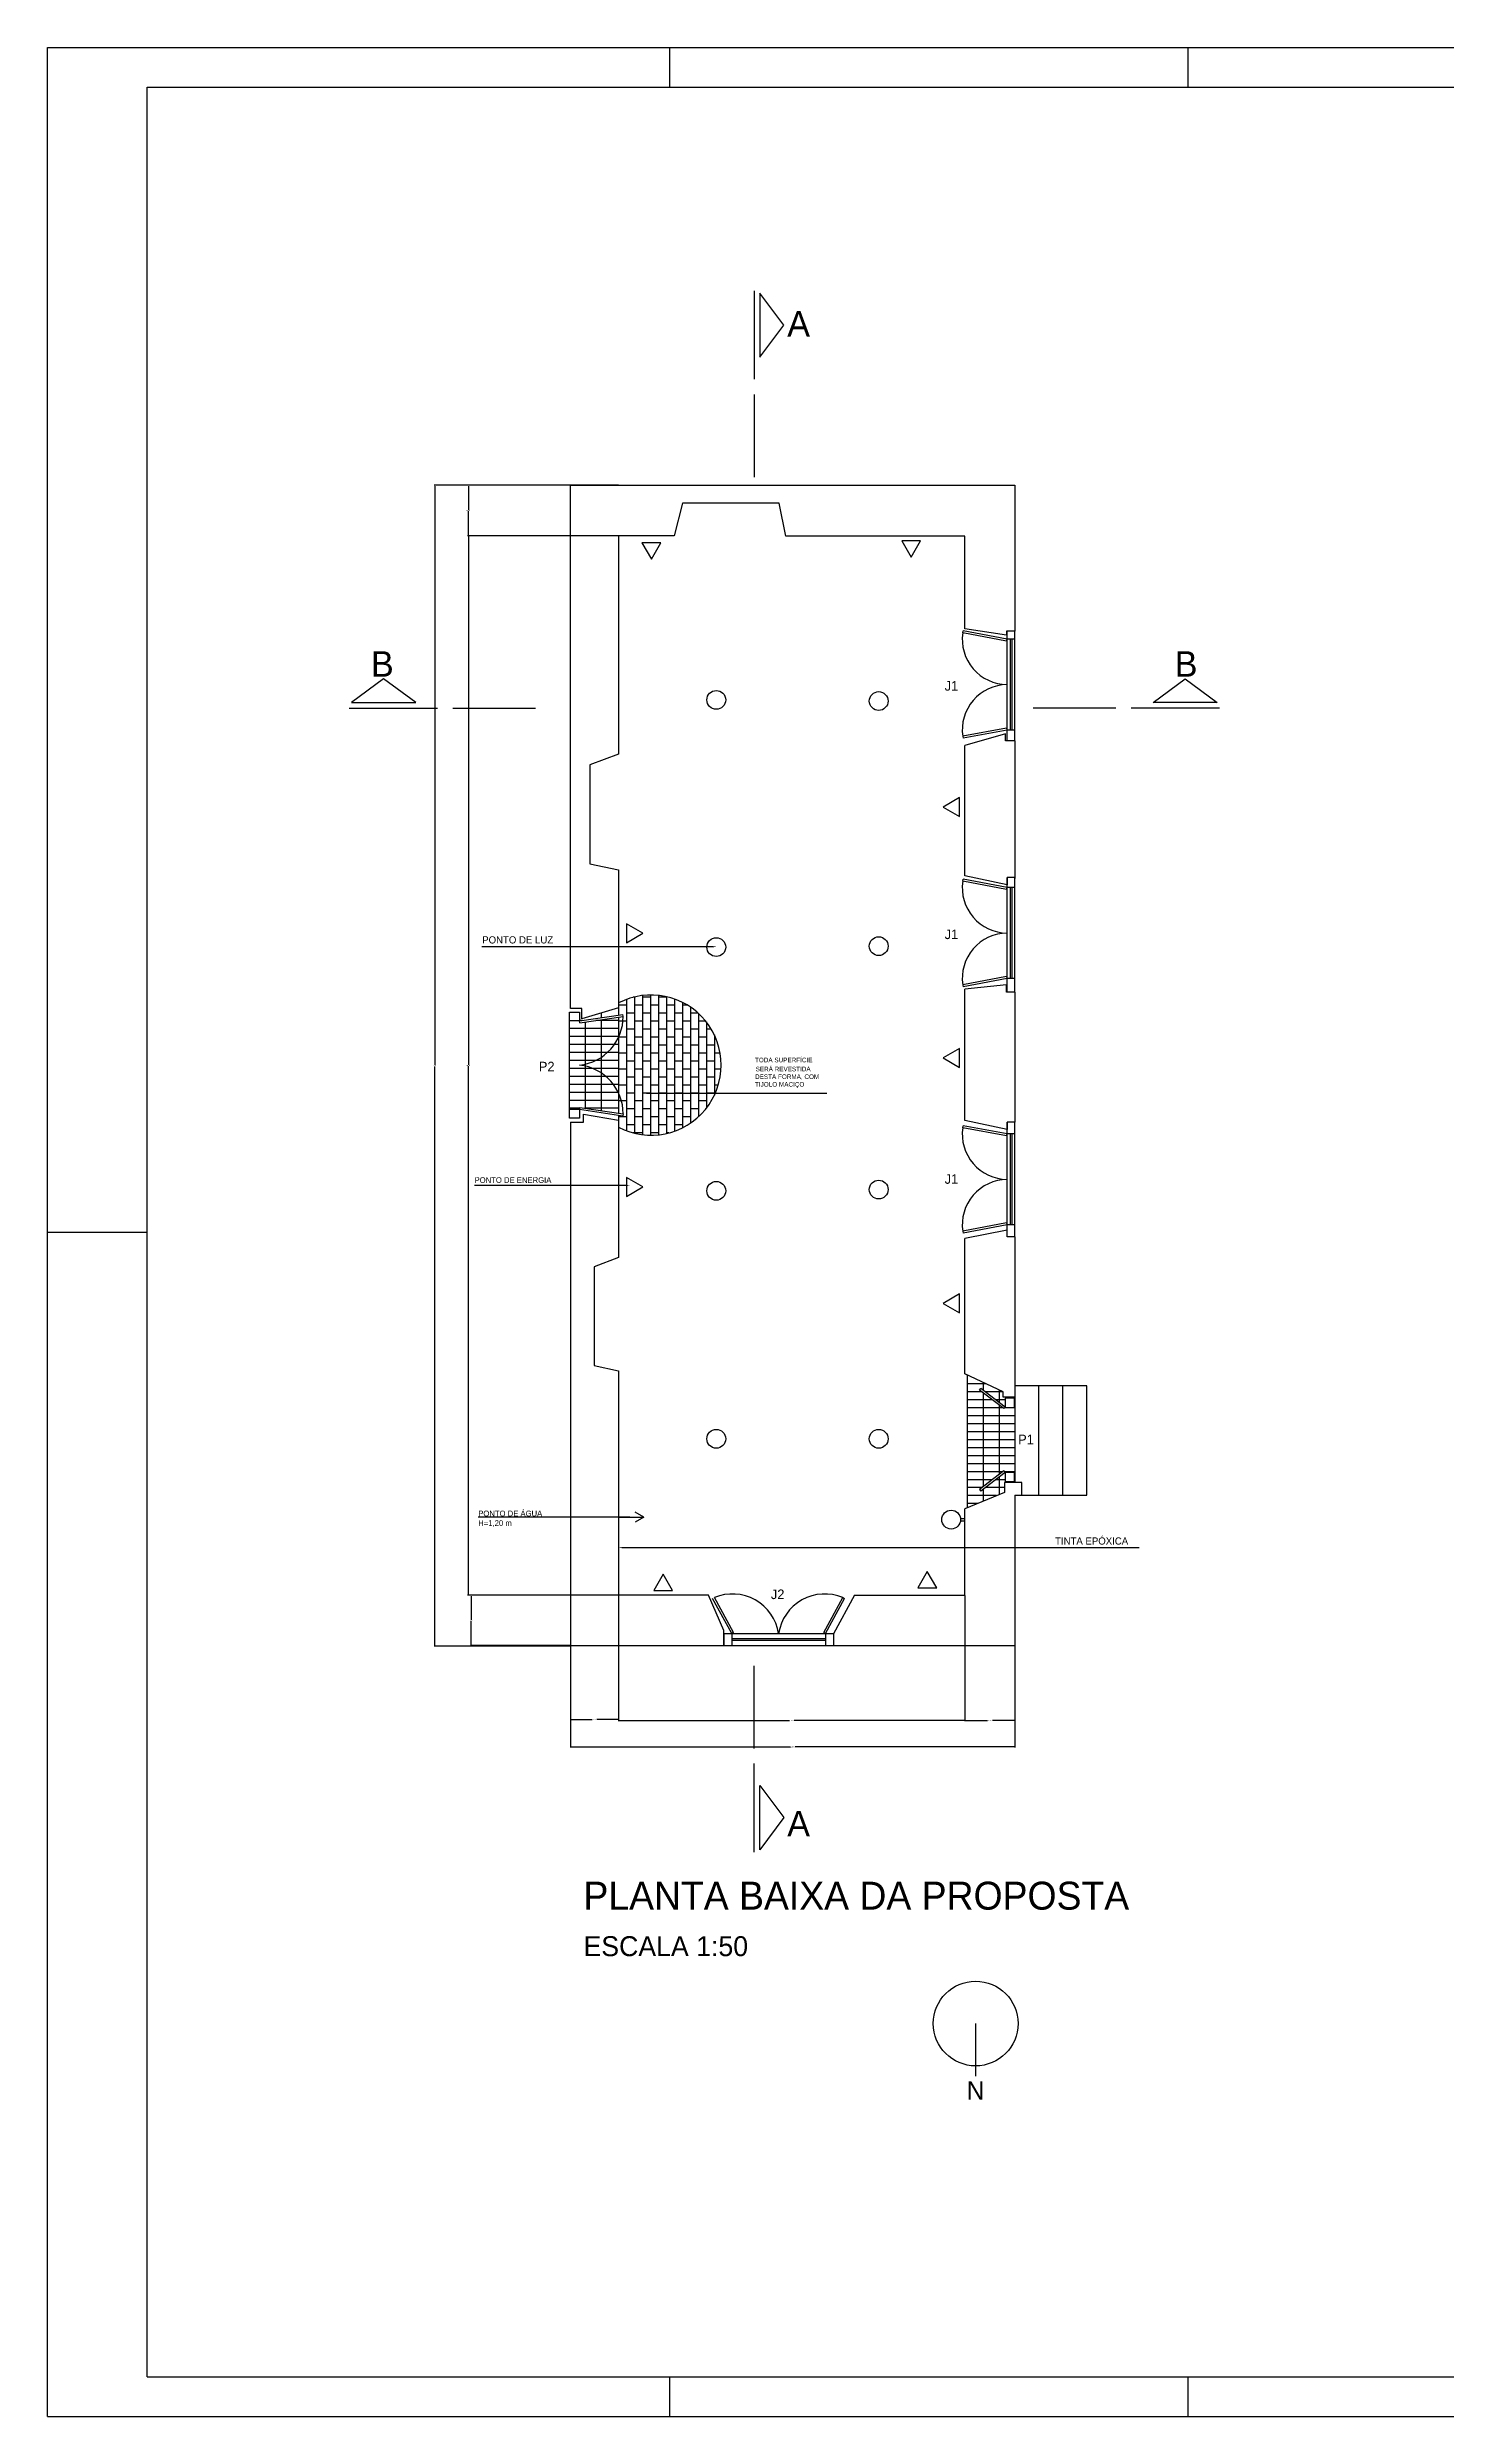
# Model space of a CAD drawing. Extents: x -1289 to 841, y -797 to 594.
# Drawn here: x -644 to -293, y -797 to -203 of the extents above; entities that cross this region are included whole.
import ezdxf

# ---------------------------------------------------------------- set-up
doc = ezdxf.new("R2010")
doc.units = 0
doc.header["$MEASUREMENT"] = 0
doc.layers.get('0').update_dxf_attribs({"linetype": 'CONTINUOUS'})
doc.layers.get('DEFPOINTS').update_dxf_attribs({"linetype": 'CONTINUOUS'})
for name, color, linetype in [('CONTINENTE', 1, 'CONTINUOUS'), ('ESQUADRIAS', 2, 'CONTINUOUS'), ('INSTALAÇÕES', 2, 'CONTINUOUS'), ('MARGEXT', 2, 'CONTINUOUS'), ('MARGINT', 6, 'CONTINUOUS'), ('PAREDE', 1, 'CONTINUOUS'), ('PISO', 1, 'CONTINUOUS'), ('TEXTOS', 3, 'CONTINUOUS')]:
    doc.layers.add(name, color=color, linetype=linetype)

msp = doc.modelspace()

# ---------------------------------------------------------------- linework, layer by layer
at = {"color": 0, "linetype": 'ByBlock'}
for p, q in [((-512.90458, -312.7881), (-547.06159, -312.7881)), ((-546.88159, -312.9681), (-546.88159, -458.11724)), ((-500.86929, -312.7881), (-538.64922, -312.7881)), ((-538.46922, -312.9681), (-538.46922, -318.93025)), ((-538.46922, -325.2524), (-538.46922, -319.29025)), ((-500.86929, -325.4324), (-538.64922, -325.4324)), ((-500.86929, -325.4324), (-538.64922, -325.4324)), ((-538.46922, -325.6124), (-538.46922, -458.0811)), ((-546.88159, -603.62638), (-546.88159, -458.47724)), ((-538.46922, -590.9098), (-538.46922, -458.4411)), ((-500.86929, -591.0898), (-538.64922, -591.0898)), ((-500.86929, -591.0898), (-537.91878, -591.0898)), ((-537.73878, -591.2698), (-537.73878, -597.20559)), ((-500.80679, -591.1523), (-500.80679, -622.37534)), ((-500.80679, -591.2773), (-500.80679, -622.62534)), ((-413.99081, -591.1523), (-413.99081, -622.62534)), ((-413.99081, -591.1523), (-413.99081, -622.62534)), ((-537.73878, -603.50138), (-537.73878, -597.56559)), ((-512.90458, -603.80638), (-547.06159, -603.80638)), ((-512.90458, -603.68138), (-537.91878, -603.68138)), ((-512.84208, -603.74388), (-512.84208, -629.25623)), ((-512.84208, -603.74388), (-512.84208, -622.37534)), ((-401.44208, -603.74388), (-401.44208, -629.25623)), ((-401.44208, -603.74388), (-401.44208, -622.62534)), ((-512.66208, -622.19534), (-507.40944, -622.19534)), ((-500.98679, -622.19534), (-506.23944, -622.19534)), ((-500.62679, -622.44534), (-457.9838, -622.44534)), ((-414.17081, -622.44534), (-456.8138, -622.44534)), ((-413.81081, -622.44534), (-408.31644, -622.44534)), ((-401.62208, -622.44534), (-407.11644, -622.44534)), ((-512.66208, -629.07623), (-457.72708, -629.07623)), ((-401.62208, -629.07623), (-456.55708, -629.07623))]:
    msp.add_line(p, q, dxfattribs=at)
for points in [[(-546.91159, -312.9681), (-546.85159, -312.9681), (-546.88159, -312.7881)], [(-538.49922, -312.9681), (-538.43922, -312.9681), (-538.46922, -312.7881)], [(-538.49922, -325.2524), (-538.43922, -325.2524), (-538.46922, -325.4324)], [(-538.49922, -325.6124), (-538.43922, -325.6124), (-538.46922, -325.4324)], [(-538.49922, -590.9098), (-538.43922, -590.9098), (-538.46922, -591.0898)], [(-537.76878, -591.2698), (-537.70878, -591.2698), (-537.73878, -591.0898)], [(-546.91159, -603.62638), (-546.85159, -603.62638), (-546.88159, -603.80638)], [(-537.76878, -603.50138), (-537.70878, -603.50138), (-537.73878, -603.68138)], [(-512.66208, -622.16534), (-512.66208, -622.22534), (-512.84208, -622.19534)], [(-500.98679, -622.16534), (-500.98679, -622.22534), (-500.80679, -622.19534)], [(-500.62679, -622.41534), (-500.62679, -622.47534), (-500.80679, -622.44534)], [(-414.17081, -622.41534), (-414.17081, -622.47534), (-413.99081, -622.44534)], [(-413.81081, -622.41534), (-413.81081, -622.47534), (-413.99081, -622.44534)], [(-401.62208, -622.41534), (-401.62208, -622.47534), (-401.44208, -622.44534)], [(-512.66208, -629.04623), (-512.66208, -629.10623), (-512.84208, -629.07623)], [(-401.62208, -629.04623), (-401.62208, -629.10623), (-401.44208, -629.07623)]]:
    msp.add_solid(points, dxfattribs=at)
at = {"layer": 'CONTINENTE'}
for p, q in [((-542.364, -368.66635), (-521.63643, -368.66635)), ((-411.3011, -698.45382), (-411.3011, -711.64195))]:
    msp.add_line(p, q, dxfattribs=at)
msp.add_circle((-411.3011, -698.45382), 10.61536, dxfattribs=at)
at = {"layer": 'DEFPOINTS', "color": 0, "linetype": 'ByBlock'}
for p in [(-538.46922, -312.7881), (-512.84208, -312.7881), (-500.80679, -312.7881), (-538.46922, -325.4324), (-500.80679, -325.4324), (-500.80679, -325.4324), (-537.73878, -591.0898), (-500.80679, -591.0898), (-500.80679, -591.0898), (-500.80679, -591.0898), (-500.80679, -591.2148), (-413.99081, -591.0898), (-413.99081, -591.0898), (-546.88159, -603.80638), (-512.84208, -603.68138), (-512.84208, -603.68138), (-512.84208, -603.68138), (-512.84208, -603.80638), (-401.44208, -603.68138), (-401.44208, -603.68138), (-500.80679, -622.19534), (-413.99081, -622.44534), (-401.44208, -622.44534), (-401.44208, -629.07623)]:
    msp.add_point(p, dxfattribs=at)
at = {"layer": 'ESQUADRIAS'}
for p, q in [((-414.53793, -349.77818), (-414.44554, -349.28679)), ((-403.53082, -351.84784), (-414.53793, -349.77818)), ((-403.43843, -351.35645), (-414.44554, -349.28679)), ((-403.43757, -376.8532), (-403.43757, -349.3881)), ((-401.44208, -376.8532), (-401.44208, -349.3881)), ((-403.53082, -351.84784), (-403.43843, -351.35645)), ((-401.44208, -351.35645), (-403.43757, -351.35645)), ((-403.53082, -373.6591), (-414.53793, -375.72877)), ((-403.43843, -374.15049), (-414.44554, -376.22016)), ((-403.53082, -373.6591), (-403.43843, -374.15049)), ((-401.44208, -374.15049), (-403.43843, -374.15049)), ((-414.53793, -375.72877), (-414.44554, -376.22016)), ((-414.53793, -412.06586), (-414.44554, -411.57447)), ((-403.53082, -414.13552), (-414.53793, -412.06586)), ((-403.43843, -413.64413), (-414.44554, -411.57447)), ((-403.53082, -414.13552), (-403.43843, -413.64413)), ((-403.43757, -439.87925), (-403.43757, -411.08521)), ((-401.44208, -413.64413), (-403.43757, -413.64413)), ((-401.44208, -439.87925), (-401.44208, -411.08521)), ((-403.53082, -435.94679), (-414.53793, -438.01645)), ((-414.53793, -438.01645), (-414.44554, -438.50784)), ((-403.43843, -436.43817), (-414.44554, -438.50784)), ((-403.53082, -435.94679), (-403.43843, -436.43817)), ((-401.44208, -436.43817), (-403.43843, -436.43817)), ((-513.12986, -444.84818), (-510.60666, -444.84818)), ((-513.12986, -447.09868), (-513.12986, -444.84818)), ((-510.60666, -444.84818), (-510.60666, -447.09868)), ((-510.60666, -447.09868), (-499.72935, -445.46035)), ((-499.65488, -445.95477), (-499.72935, -445.46035)), ((-513.12986, -469.24353), (-513.12986, -447.09868)), ((-510.60666, -447.09868), (-513.12986, -447.09868)), ((-510.53219, -447.5931), (-510.60666, -447.09868)), ((-510.53219, -447.5931), (-499.65488, -445.95477)), ((-513.12986, -469.24353), (-510.60666, -469.24353)), ((-513.12986, -471.49402), (-513.12986, -469.24353)), ((-510.53219, -468.74911), (-510.60666, -469.24353)), ((-510.60666, -469.24353), (-499.72935, -470.88186)), ((-510.60666, -469.24353), (-510.60666, -471.49402)), ((-510.53219, -468.74911), (-499.65488, -470.38743)), ((-510.60666, -471.49402), (-513.12986, -471.49402)), ((-499.65488, -470.38743), (-499.72935, -470.88186)), ((-414.53793, -473.85102), (-414.44554, -473.35963)), ((-403.53082, -475.92069), (-414.53793, -473.85102)), ((-403.43843, -475.4293), (-414.44554, -473.35963)), ((-403.43757, -501.22334), (-403.43757, -472.4293)), ((-401.44208, -501.22334), (-401.44208, -472.4293)), ((-403.53082, -475.92069), (-403.43843, -475.4293)), ((-401.44208, -475.4293), (-403.43757, -475.4293)), ((-403.53082, -497.73195), (-414.53793, -499.80162)), ((-403.43843, -498.22334), (-414.44554, -500.293)), ((-403.53082, -497.73195), (-403.43843, -498.22334)), ((-401.44208, -498.22334), (-403.43843, -498.22334)), ((-414.53793, -499.80162), (-414.44554, -500.293)), ((-410.30137, -539.62758), (-409.99635, -539.23139)), ((-404.24337, -544.29145), (-410.30137, -539.62758)), ((-403.93836, -543.89526), (-409.99635, -539.23139)), ((-404.24337, -544.29145), (-403.93836, -543.89526)), ((-401.57856, -541.68465), (-403.93836, -541.68465)), ((-403.93836, -541.68465), (-403.93836, -543.9683)), ((-403.93836, -543.9683), (-401.57856, -543.9683)), ((-401.57856, -543.9683), (-401.57856, -541.68465)), ((-404.24337, -559.90029), (-410.30137, -564.56415)), ((-403.93836, -560.29648), (-409.99635, -564.96034)), ((-404.24337, -559.90029), (-403.93836, -560.29648)), ((-401.57856, -560.29648), (-403.93836, -560.29648)), ((-403.93836, -560.29648), (-403.93836, -562.58013)), ((-403.93836, -562.58013), (-401.57856, -562.58013)), ((-401.57856, -562.58013), (-401.57856, -560.29648)), ((-410.30137, -564.56415), (-409.99635, -564.96034)), ((-415.1075, -572.40002), (-413.99081, -572.40002)), ((-415.10498, -571.85216), (-413.99081, -571.85216)), ((-472.44208, -600.68138), (-477.23968, -591.90738)), ((-472.00338, -600.4415), (-476.80098, -591.6675)), ((-449.40184, -600.4415), (-444.60425, -591.6675)), ((-448.96314, -600.68138), (-444.16555, -591.90738)), ((-444.60425, -591.6675), (-444.16555, -591.90738)), ((-474.44208, -600.68138), (-474.44208, -603.68138)), ((-472.00338, -600.4415), (-472.44208, -600.68138)), ((-472.44208, -600.68138), (-472.44208, -603.68138)), ((-449.40184, -600.4415), (-448.96314, -600.68138)), ((-448.96314, -600.68138), (-448.96314, -603.68138)), ((-446.96314, -600.68138), (-446.96314, -603.68138))]:
    msp.add_line(p, q, dxfattribs=at)
at = {"layer": 'ESQUADRIAS', "color": 1}
for p, q in [((-402.63983, -351.35645), (-402.63983, -374.15049)), ((-402.23983, -351.35645), (-402.23983, -374.15049)), ((-402.63983, -413.64413), (-402.63983, -436.43817)), ((-402.23983, -413.64413), (-402.23983, -436.43817)), ((-402.63983, -475.4293), (-402.63983, -498.22334)), ((-402.23983, -475.4293), (-402.23983, -498.22334)), ((-448.96314, -601.98138), (-472.44208, -601.98138)), ((-448.96314, -602.38138), (-472.44208, -602.38138))]:
    msp.add_line(p, q, dxfattribs=at)
at = {"layer": 'ESQUADRIAS', "color": 2}
for p, q in [((-474.44208, -600.68138), (-446.96314, -600.68138)), ((-474.44208, -603.68138), (-446.96314, -603.68138))]:
    msp.add_line(p, q, dxfattribs=at)
at = {"layer": 'ESQUADRIAS', "color": 1}
for centre, radius, start, end in [((-403.29581, -351.39637), 11.35799, 171.80908631, 269.28485076), ((-403.29581, -374.11058), 11.35799, 90.71514924, 188.19091369), ((-403.29581, -413.68405), 11.35799, 171.80908631, 269.28485076), ((-403.29581, -436.39826), 11.35799, 90.71514924, 188.19091369), ((-511.9065, -445.98858), 12.25167, 276.09026836, 0.15811517), ((-511.9065, -470.35362), 12.25167, 359.84188483, 83.90973164), ((-403.29581, -475.46921), 11.35799, 171.80908631, 269.28485076), ((-403.29581, -498.18342), 11.35799, 90.71514924, 188.19091369), ((-472.25867, -602.43756), 11.68874, 8.64115115, 112.86773889), ((-449.14655, -602.43756), 11.68874, 67.13226111, 171.35884885)]:
    msp.add_arc(centre, radius, start, end, dxfattribs=at)
at = {"layer": 'ESQUADRIAS'}
msp.add_arc((-492.66461, -458.15585), 17.57595, 242.40251366, 117.59748634, dxfattribs=at)
at = {"layer": 'INSTALAÇÕES'}
for p, q in [((-425.10921, -326.67843), (-429.84975, -326.67843)), ((-429.84975, -326.67843), (-427.47948, -330.78386)), ((-427.47948, -330.78386), (-425.10921, -326.67843)), ((-490.20516, -327.19046), (-494.94571, -327.19046)), ((-494.94571, -327.19046), (-492.57543, -331.29589)), ((-492.57543, -331.29589), (-490.20516, -327.19046)), ((-415.32321, -391.09576), (-419.42864, -393.46603)), ((-415.32321, -395.83631), (-415.32321, -391.09576)), ((-419.42864, -393.46603), (-415.32321, -395.83631)), ((-494.73593, -425.10346), (-498.84137, -422.73319)), ((-498.84137, -422.73319), (-498.84137, -427.47374)), ((-498.84137, -427.47374), (-494.73593, -425.10346)), ((-415.32321, -453.9993), (-419.42864, -456.36958)), ((-419.42864, -456.36958), (-415.32321, -458.73985)), ((-415.32321, -458.73985), (-415.32321, -453.9993)), ((-494.73593, -488.68986), (-498.84137, -486.31958)), ((-498.84137, -486.31958), (-498.84137, -491.06013)), ((-498.84137, -491.06013), (-494.73593, -488.68986)), ((-415.32321, -515.53162), (-419.42864, -517.90189)), ((-415.32321, -520.27217), (-415.32321, -515.53162)), ((-419.42864, -517.90189), (-415.32321, -520.27217)), ((-494.45223, -571.49107), (-496.63405, -570.23103)), ((-500.80679, -571.49107), (-494.45223, -571.49107)), ((-494.45223, -571.49107), (-496.63405, -572.7511)), ((-489.6294, -585.78938), (-491.99968, -589.89481)), ((-487.25913, -589.89481), (-489.6294, -585.78938)), ((-423.43417, -585.1269), (-425.80445, -589.23233)), ((-421.0639, -589.23233), (-423.43417, -585.1269)), ((-491.99968, -589.89481), (-487.25913, -589.89481)), ((-425.80445, -589.23233), (-421.0639, -589.23233))]:
    msp.add_line(p, q, dxfattribs=at)
for centre in [(-476.32047, -366.59995), (-435.61349, -366.8744), (-476.32047, -428.56619), (-435.61349, -428.33114), (-435.61349, -489.36442), (-476.32047, -489.67252), (-476.32047, -551.84545), (-435.61349, -551.84545), (-417.44738, -572.11531)]:
    msp.add_circle(centre, 2.35714, dxfattribs=at)
at = {"layer": 'MARGEXT'}
for p, q in [((-644, -203), (197, -203)), ((-644, -797), (-644, -203)), ((-488, -213), (-488, -203)), ((-358, -213), (-358, -203)), ((-644, -500), (-619, -500)), ((-488, -797), (-488, -787)), ((-358, -797), (-358, -787)), ((-644, -797), (197, -797))]:
    msp.add_line(p, q, dxfattribs=at)
at = {"layer": 'MARGINT'}
for p, q in [((-619, -213), (187, -213)), ((-619, -787), (-619, -213)), ((-619, -787), (187, -787))]:
    msp.add_line(p, q, dxfattribs=at)
at = {"layer": 'PAREDE', "color": 7}
for p, q in [((-512.84208, -312.7881), (-401.44208, -312.7881)), ((-512.84208, -444.00584), (-512.84208, -312.7881)), ((-401.44208, -312.7881), (-401.44208, -349.3881)), ((-484.82565, -317.29474), (-486.91071, -325.4324)), ((-460.52565, -317.29474), (-484.82565, -317.29474)), ((-458.89897, -325.53855), (-460.52565, -317.29474)), ((-486.91071, -325.4324), (-500.80679, -325.4324)), ((-500.80679, -325.4324), (-500.80679, -380.19711)), ((-413.99081, -325.53855), (-458.89897, -325.53855)), ((-413.99081, -348.73855), (-413.99081, -325.53855)), ((-403.57566, -350.35698), (-413.99081, -348.73855)), ((-403.57566, -349.3881), (-403.57566, -350.35698)), ((-401.44208, -349.3881), (-403.43757, -349.3881)), ((-403.84051, -375.13287), (-413.99081, -378.0442)), ((-413.99081, -410.68821), (-413.99081, -378.0442)), ((-403.84051, -376.8532), (-403.84051, -375.13287)), ((-401.44208, -376.8532), (-403.84051, -376.8532)), ((-401.44208, -376.8532), (-401.44208, -411.40162)), ((-500.80679, -380.19711), (-507.98167, -382.85411)), ((-507.98167, -382.85411), (-507.98167, -407.65411)), ((-507.98167, -407.65411), (-500.80679, -409.21142)), ((-500.80679, -409.21142), (-500.80679, -443.81142)), ((-403.43757, -412.93788), (-413.99081, -410.68821)), ((-401.44208, -411.08521), (-403.43757, -411.08521)), ((-403.43757, -411.08521), (-403.43757, -412.93788)), ((-403.57195, -438.02659), (-413.99081, -439.08525)), ((-413.99081, -472.0323), (-413.99081, -439.08525)), ((-510.06471, -444.00584), (-512.84208, -444.00584)), ((-500.80679, -443.81142), (-510.06471, -446.54909)), ((-510.06471, -446.54909), (-510.06471, -444.00584)), ((-401.44208, -439.87925), (-403.57195, -439.87925)), ((-401.44208, -439.87925), (-403.43843, -439.87925)), ((-401.44208, -439.87925), (-401.44208, -472.4293)), ((-512.84208, -472.43923), (-512.84208, -603.68138)), ((-500.80679, -471.95268), (-500.80679, -506.35268)), ((-403.43757, -474.28196), (-413.99081, -472.0323)), ((-401.44208, -472.4293), (-403.43757, -472.4293)), ((-403.43843, -499.50301), (-413.99081, -501.62034)), ((-413.99081, -535.59753), (-413.99081, -501.62034)), ((-401.44208, -501.22334), (-403.43843, -501.22334)), ((-401.44208, -501.22334), (-401.44208, -541.42019)), ((-500.80679, -506.35268), (-506.97271, -508.69499)), ((-506.97271, -508.69499), (-506.97271, -533.49499)), ((-506.97271, -533.49499), (-500.80679, -534.83845)), ((-500.80679, -534.83845), (-500.80679, -591.0898)), ((-404.36978, -540.09686), (-413.99081, -535.59753)), ((-404.36978, -541.42019), (-404.36978, -540.09686)), ((-401.44208, -541.42019), (-404.36978, -541.42019)), ((-401.44208, -542.09587), (-401.57856, -542.09587)), ((-399.73176, -562.77155), (-404.10334, -562.77155)), ((-404.10334, -562.77155), (-404.10334, -565.28588)), ((-399.73176, -565.94754), (-399.73176, -562.77155)), ((-404.10334, -565.28588), (-413.99081, -569.3882)), ((-413.99081, -591.0898), (-413.99081, -569.3882)), ((-401.44208, -565.94754), (-401.44208, -603.68138)), ((-401.44208, -565.94754), (-399.73176, -565.94754)), ((-478.26728, -591.0898), (-500.80679, -591.0898)), ((-474.44208, -599.8797), (-478.26728, -591.0898)), ((-441.63932, -591.0898), (-446.96314, -600.74061)), ((-441.63932, -591.0898), (-413.99081, -591.0898)), ((-474.44208, -603.68138), (-474.44208, -599.8797)), ((-512.84208, -603.68138), (-474.44208, -603.68138)), ((-446.96314, -603.68138), (-401.44208, -603.68138))]:
    msp.add_line(p, q, dxfattribs=at)
at = {"layer": 'PAREDE', "color": 1}
for p, q in [((-401.44208, -349.3881), (-403.57566, -349.3881)), ((-512.84208, -472.43923), (-509.57116, -472.43923)), ((-509.57116, -472.43923), (-509.57116, -470.49302)), ((-509.57116, -470.49302), (-500.80679, -471.95268)), ((-500.80679, -471.95268), (-500.80679, -471.95268)), ((-446.96314, -600.74061), (-446.96314, -603.68138))]:
    msp.add_line(p, q, dxfattribs=at)
at = {"layer": 'PAREDE'}
for p, q in [((-403.57195, -439.87925), (-403.57195, -438.02659)), ((-403.43843, -439.87925), (-403.43843, -438.15892)), ((-403.43757, -472.4293), (-403.43757, -474.28196)), ((-403.43843, -501.22334), (-403.43843, -499.50301))]:
    msp.add_line(p, q, dxfattribs=at)
at = {"layer": 'PISO'}
for p, q in [((-505.12986, -446.27377), (-505.12986, -445.0898)), ((-498.80679, -443.15479), (-500.80679, -443.15479)), ((-500.80679, -443.81142), (-500.80679, -445.62263)), ((-498.80679, -441.68807), (-498.80679, -474.62362)), ((-496.80679, -445.15479), (-498.80679, -445.15479)), ((-496.80679, -441.15479), (-497.12308, -441.15479)), ((-496.80679, -441.07497), (-496.80679, -475.23673)), ((-494.80679, -443.15479), (-496.80679, -443.15479)), ((-494.80679, -440.71093), (-494.80679, -475.60077)), ((-492.80679, -441.15479), (-494.80679, -441.15479)), ((-492.80679, -445.15479), (-494.80679, -445.15479)), ((-492.80679, -440.58047), (-492.80679, -475.73123)), ((-490.80679, -443.15479), (-492.80679, -443.15479)), ((-490.80679, -440.67836), (-490.80679, -475.63334)), ((-488.80679, -441.15479), (-490.80679, -441.15479)), ((-488.80679, -445.15479), (-490.80679, -445.15479)), ((-488.80679, -441.0085), (-488.80679, -475.30319)), ((-486.80679, -443.15479), (-488.80679, -443.15479)), ((-486.80679, -441.58478), (-486.80679, -474.72691)), ((-484.80679, -445.15479), (-486.80679, -445.15479)), ((-484.80679, -442.43424), (-484.80679, -473.87745)), ((-483.50588, -443.15479), (-484.80679, -443.15479)), ((-482.80679, -443.60464), (-482.80679, -472.70705)), ((-480.83724, -445.15479), (-482.80679, -445.15479)), ((-480.80679, -445.18255), (-480.80679, -471.12914)), ((-500.80679, -448.9929), (-513.12986, -448.9929)), ((-500.80679, -450.9929), (-513.12986, -450.9929)), ((-509.90436, -446.9929), (-510.60666, -446.9929)), ((-509.12986, -468.96032), (-509.12986, -447.38188)), ((-500.80679, -446.9929), (-506.54728, -446.9929)), ((-505.12986, -469.5628), (-505.12986, -446.77941)), ((-500.80679, -446.12827), (-500.80679, -470.21393)), ((-498.80679, -447.15479), (-500.80679, -447.15479)), ((-498.80679, -451.15479), (-500.80679, -451.15479)), ((-496.80679, -449.15479), (-498.80679, -449.15479)), ((-494.80679, -447.15479), (-496.80679, -447.15479)), ((-494.80679, -451.15479), (-496.80679, -451.15479)), ((-492.80679, -449.15479), (-494.80679, -449.15479)), ((-490.80679, -447.15479), (-492.80679, -447.15479)), ((-490.80679, -451.15479), (-492.80679, -451.15479)), ((-488.80679, -449.15479), (-490.80679, -449.15479)), ((-486.80679, -447.15479), (-488.80679, -447.15479)), ((-486.80679, -451.15479), (-488.80679, -451.15479)), ((-484.80679, -449.15479), (-486.80679, -449.15479)), ((-482.80679, -447.15479), (-484.80679, -447.15479)), ((-482.80679, -451.15479), (-484.80679, -451.15479)), ((-480.80679, -449.15479), (-482.80679, -449.15479)), ((-478.95728, -447.15479), (-480.80679, -447.15479)), ((-478.80679, -451.15479), (-480.80679, -451.15479)), ((-478.80679, -447.34497), (-478.80679, -468.96673)), ((-477.56841, -449.15479), (-478.80679, -449.15479)), ((-476.80679, -450.57668), (-476.80679, -465.73502)), ((-476.54321, -451.15479), (-476.80679, -451.15479)), ((-500.80679, -452.9929), (-513.12986, -452.9929)), ((-500.80679, -454.9929), (-513.12986, -454.9929)), ((-500.80679, -456.9929), (-513.12986, -456.9929)), ((-498.80679, -455.15479), (-500.80679, -455.15479)), ((-496.80679, -453.15479), (-498.80679, -453.15479)), ((-496.80679, -457.15479), (-498.80679, -457.15479)), ((-494.80679, -455.15479), (-496.80679, -455.15479)), ((-492.80679, -453.15479), (-494.80679, -453.15479)), ((-492.80679, -457.15479), (-494.80679, -457.15479)), ((-490.80679, -455.15479), (-492.80679, -455.15479)), ((-488.80679, -453.15479), (-490.80679, -453.15479)), ((-488.80679, -457.15479), (-490.80679, -457.15479)), ((-486.80679, -455.15479), (-488.80679, -455.15479)), ((-484.80679, -453.15479), (-486.80679, -453.15479)), ((-484.80679, -457.15479), (-486.80679, -457.15479)), ((-482.80679, -455.15479), (-484.80679, -455.15479)), ((-480.80679, -453.15479), (-482.80679, -453.15479)), ((-480.80679, -457.15479), (-482.80679, -457.15479)), ((-478.80679, -455.15479), (-480.80679, -455.15479)), ((-476.80679, -453.15479), (-478.80679, -453.15479)), ((-476.80679, -457.15479), (-478.80679, -457.15479)), ((-475.34676, -455.15479), (-476.80679, -455.15479)), ((-500.80679, -458.9929), (-513.12986, -458.9929)), ((-500.80679, -460.9929), (-513.12986, -460.9929)), ((-500.80679, -462.9929), (-513.12986, -462.9929)), ((-498.80679, -459.15479), (-500.80679, -459.15479)), ((-498.80679, -463.15479), (-500.80679, -463.15479)), ((-496.80679, -461.15479), (-498.80679, -461.15479)), ((-494.80679, -459.15479), (-496.80679, -459.15479)), ((-494.80679, -463.15479), (-496.80679, -463.15479)), ((-492.80679, -461.15479), (-494.80679, -461.15479)), ((-490.80679, -459.15479), (-492.80679, -459.15479)), ((-490.80679, -463.15479), (-492.80679, -463.15479)), ((-488.80679, -461.15479), (-490.80679, -461.15479)), ((-486.80679, -459.15479), (-488.80679, -459.15479)), ((-486.80679, -463.15479), (-488.80679, -463.15479)), ((-484.80679, -461.15479), (-486.80679, -461.15479)), ((-482.80679, -459.15479), (-484.80679, -459.15479)), ((-482.80679, -463.15479), (-484.80679, -463.15479)), ((-480.80679, -461.15479), (-482.80679, -461.15479)), ((-478.80679, -459.15479), (-480.80679, -459.15479)), ((-478.80679, -463.15479), (-480.80679, -463.15479)), ((-476.80679, -461.15479), (-478.80679, -461.15479)), ((-475.11706, -459.15479), (-476.80679, -459.15479)), ((-475.81454, -463.15479), (-476.80679, -463.15479)), ((-500.80679, -464.9929), (-513.12986, -464.9929)), ((-500.80679, -466.9929), (-513.12986, -466.9929)), ((-510.56891, -468.9929), (-513.12986, -468.9929)), ((-500.80679, -468.9929), (-508.91361, -468.9929)), ((-498.80679, -467.15479), (-500.80679, -467.15479)), ((-496.80679, -465.15479), (-498.80679, -465.15479)), ((-496.80679, -469.15479), (-498.80679, -469.15479)), ((-494.80679, -467.15479), (-496.80679, -467.15479)), ((-492.80679, -465.15479), (-494.80679, -465.15479)), ((-492.80679, -469.15479), (-494.80679, -469.15479)), ((-490.80679, -467.15479), (-492.80679, -467.15479)), ((-488.80679, -465.15479), (-490.80679, -465.15479)), ((-488.80679, -469.15479), (-490.80679, -469.15479)), ((-486.80679, -467.15479), (-488.80679, -467.15479)), ((-484.80679, -465.15479), (-486.80679, -465.15479)), ((-484.80679, -469.15479), (-486.80679, -469.15479)), ((-482.80679, -467.15479), (-484.80679, -467.15479)), ((-480.80679, -465.15479), (-482.80679, -465.15479)), ((-480.80679, -469.15479), (-482.80679, -469.15479)), ((-478.80679, -467.15479), (-480.80679, -467.15479)), ((-476.54229, -465.15479), (-478.80679, -465.15479)), ((-500.80679, -470.71957), (-500.80679, -471.95268)), ((-498.80679, -471.15479), (-500.80679, -471.15479)), ((-496.80679, -473.15479), (-498.80679, -473.15479)), ((-494.80679, -475.15479), (-497.13117, -475.15479)), ((-494.80679, -471.15479), (-496.80679, -471.15479)), ((-492.80679, -473.15479), (-494.80679, -473.15479)), ((-490.80679, -471.15479), (-492.80679, -471.15479)), ((-490.80679, -475.15479), (-492.80679, -475.15479)), ((-488.80679, -473.15479), (-490.80679, -473.15479)), ((-486.80679, -471.15479), (-488.80679, -471.15479)), ((-488.19804, -475.15479), (-488.80679, -475.15479)), ((-484.80679, -473.15479), (-486.80679, -473.15479)), ((-482.80679, -471.15479), (-484.80679, -471.15479)), ((-408.64855, -538.09587), (-413.44208, -538.09587)), ((-409.6931, -540.09587), (-413.44208, -540.09587)), ((-404.37189, -540.09587), (-408.87347, -540.09587)), ((-407.09526, -542.09587), (-413.44208, -542.09587)), ((-404.49741, -544.09587), (-413.44208, -544.09587)), ((-401.44208, -546.09587), (-413.44208, -546.09587)), ((-401.44208, -544.09587), (-404.0928, -544.09587)), ((-401.44208, -548.09587), (-413.44208, -548.09587)), ((-401.44208, -550.09587), (-413.44208, -550.09587)), ((-401.44208, -552.09587), (-413.44208, -552.09587)), ((-401.44208, -554.09587), (-413.44208, -554.09587)), ((-401.44208, -556.09587), (-413.44208, -556.09587)), ((-401.44208, -558.09587), (-413.44208, -558.09587)), ((-404.49741, -560.09587), (-413.44208, -560.09587)), ((-407.09526, -562.09587), (-413.44208, -562.09587)), ((-409.6931, -564.09587), (-413.44208, -564.09587)), ((-404.10334, -564.09587), (-408.87347, -564.09587)), ((-403.93836, -562.09587), (-406.27562, -562.09587)), ((-401.44208, -560.09587), (-404.0928, -560.09587)), ((-401.44208, -562.09587), (-401.57856, -562.09587)), ((-406.05559, -566.09587), (-413.44208, -566.09587)), ((-410.87602, -568.09587), (-413.44208, -568.09587))]:
    msp.add_line(p, q, dxfattribs=at)
at = {"layer": 'PISO', "color": 1}
for p, q in [((-413.44208, -535.85415), (-413.44208, -569.16053)), ((-409.44208, -537.72477), (-409.44208, -539.65811)), ((-409.44208, -540.28912), (-409.44208, -563.90262)), ((-405.44208, -539.59539), (-405.44208, -542.73759)), ((-403.93836, -542.09587), (-406.27562, -542.09587)), ((-405.44208, -543.3686), (-405.44208, -560.82314)), ((-405.44208, -561.45415), (-405.44208, -565.84132)), ((-409.44208, -564.53363), (-409.44208, -567.50093))]:
    msp.add_line(p, q, dxfattribs=at)
at = {"layer": 'PISO', "color": 2}
for p, q in [((-383.46618, -538.57496), (-401.44208, -538.57496)), ((-395.46618, -565.94754), (-395.46618, -538.57496)), ((-389.46618, -565.94754), (-389.46618, -538.57496)), ((-383.46618, -565.94754), (-383.46618, -538.57496)), ((-401.44208, -541.42019), (-401.44208, -562.77155)), ((-399.73176, -565.94754), (-383.46618, -565.94754))]:
    msp.add_line(p, q, dxfattribs=at)
at = {"layer": 'TEXTOS'}
for p, q in [((-466.78385, -264.01271), (-466.78385, -286.1899)), ((-459.40741, -272.65352), (-465.38725, -264.60254)), ((-465.38725, -264.60254), (-465.38725, -280.7045)), ((-465.38725, -280.7045), (-459.40741, -272.65352)), ((-466.78385, -289.997), (-466.78385, -310.72457)), ((-559.70748, -361.28991), (-567.75846, -367.26975)), ((-551.6565, -367.26975), (-559.70748, -361.28991)), ((-366.84117, -367.26975), (-358.79018, -361.28991)), ((-358.79018, -361.28991), (-350.7392, -367.26975)), ((-567.75846, -367.26975), (-551.6565, -367.26975)), ((-350.7392, -367.26975), (-366.84117, -367.26975)), ((-568.34829, -368.66635), (-546.1711, -368.66635)), ((-376.13366, -368.66635), (-396.86124, -368.66635)), ((-350.14937, -368.66635), (-372.32656, -368.66635)), ((-466.78385, -629.48716), (-466.78385, -608.75958)), ((-466.78385, -655.47145), (-466.78385, -633.29426)), ((-465.38725, -654.88161), (-465.38725, -638.77965)), ((-465.38725, -638.77965), (-459.40741, -646.83063)), ((-459.40741, -646.83063), (-465.38725, -654.88161))]:
    msp.add_line(p, q, dxfattribs=at)
for points in [[(-477.23043, -428.47556), (-535.09717, -428.47556)], [(-493.80679, -465.15479), (-448.61227, -465.15479)], [(-498.94572, -488.32581), (-536.91002, -488.32581)], [(-498.02506, -571.49107), (-535.98936, -571.49107)], [(-499.80679, -579.14172), (-370.35022, -579.14172)]]:
    msp.add_lwpolyline(points, dxfattribs=at)
for points in [[(-477.23043, -428.30889), (-476.23043, -428.47556), (-477.23043, -428.64222)], [(-493.80679, -465.32145), (-494.80679, -465.15479), (-493.80679, -464.98812)], [(-498.94572, -488.15915), (-497.94572, -488.32581), (-498.94572, -488.49248)], [(-498.02506, -571.3244), (-497.02506, -571.49107), (-498.02506, -571.65774)], [(-499.80679, -579.30839), (-500.80679, -579.14172), (-499.80679, -578.97506)]]:
    msp.add_solid(points, dxfattribs=at)

# ---------------------------------------------------------------- texts
for s, height, p in [('A', 6.4, (-458.5363, -275.52498)), ('B', 6.4, (-562.89051, -360.78139)), ('B', 6.4, (-361.40598, -360.78139)), ('J1', 2.4, (-419.07239, -364.27515)), ('PONTO DE LUZ', 1.8, (-535.00039, -427.65845)), ('J1', 2.4, (-419.07239, -426.56283)), ('P2', 2.4, (-520.79941, -459.7246)), ('TODA SUPERFÍCIE', 1.152, (-466.6185, -457.45377)), ('TIJOLO MACIÇO', 1.152, (-466.6185, -463.5543)), ('DESTA FORMA, COM', 1.152, (-466.59607, -461.6343)), ('SERÁ REVESTIDA', 1.152, (-466.46069, -459.7143)), ('PONTO DE ENERGIA', 1.44, (-536.92033, -487.70222)), ('J1', 2.4, (-419.07239, -487.90692)), ('P1', 2.4, (-400.64697, -553.21905)), ('PONTO DE ÁGUA', 1.44, (-535.99968, -571.29314)), ('H=1,20 m', 1.44, (-536.00071, -573.69314)), ('TINTA EPÓXICA', 1.8, (-391.39518, -578.37122)), ('J2', 2.4, (-462.63008, -592.03453)), ('A', 6.4, (-458.5363, -651.54113)), ('PLANTA BAIXA DA PROPOSTA', 7, (-509.62621, -669.88918)), ('ESCALA 1:50', 5, (-509.60602, -681.55584)), ('N', 4.6, (-413.56905, -717.50974))]:
    msp.add_text(s, height=height).set_placement(p)
at = {"color": 0, "linetype": 'ByBlock', "char_height": 0.18, "attachment_point": 5}
for s, insert in [('\\A1;12.6443', (-538.46922, -319.11025)), ('\\A1;291.0183', (-546.88159, -458.29724)), ('\\A1;265.6574', (-538.46922, -458.2611)), ('\\A1;12.5916', (-537.73878, -597.38559)), ('\\A1;12.0353', (-506.82444, -622.19534)), ('\\A1;86.8160', (-457.3988, -622.44534)), ('\\A1;12.5487', (-407.71644, -622.44534)), ('\\A1;111.4000', (-457.14208, -629.07623))]:
    msp.add_mtext(s, dxfattribs=dict(at, insert=insert))

doc.saveas('drawing.dxf')
